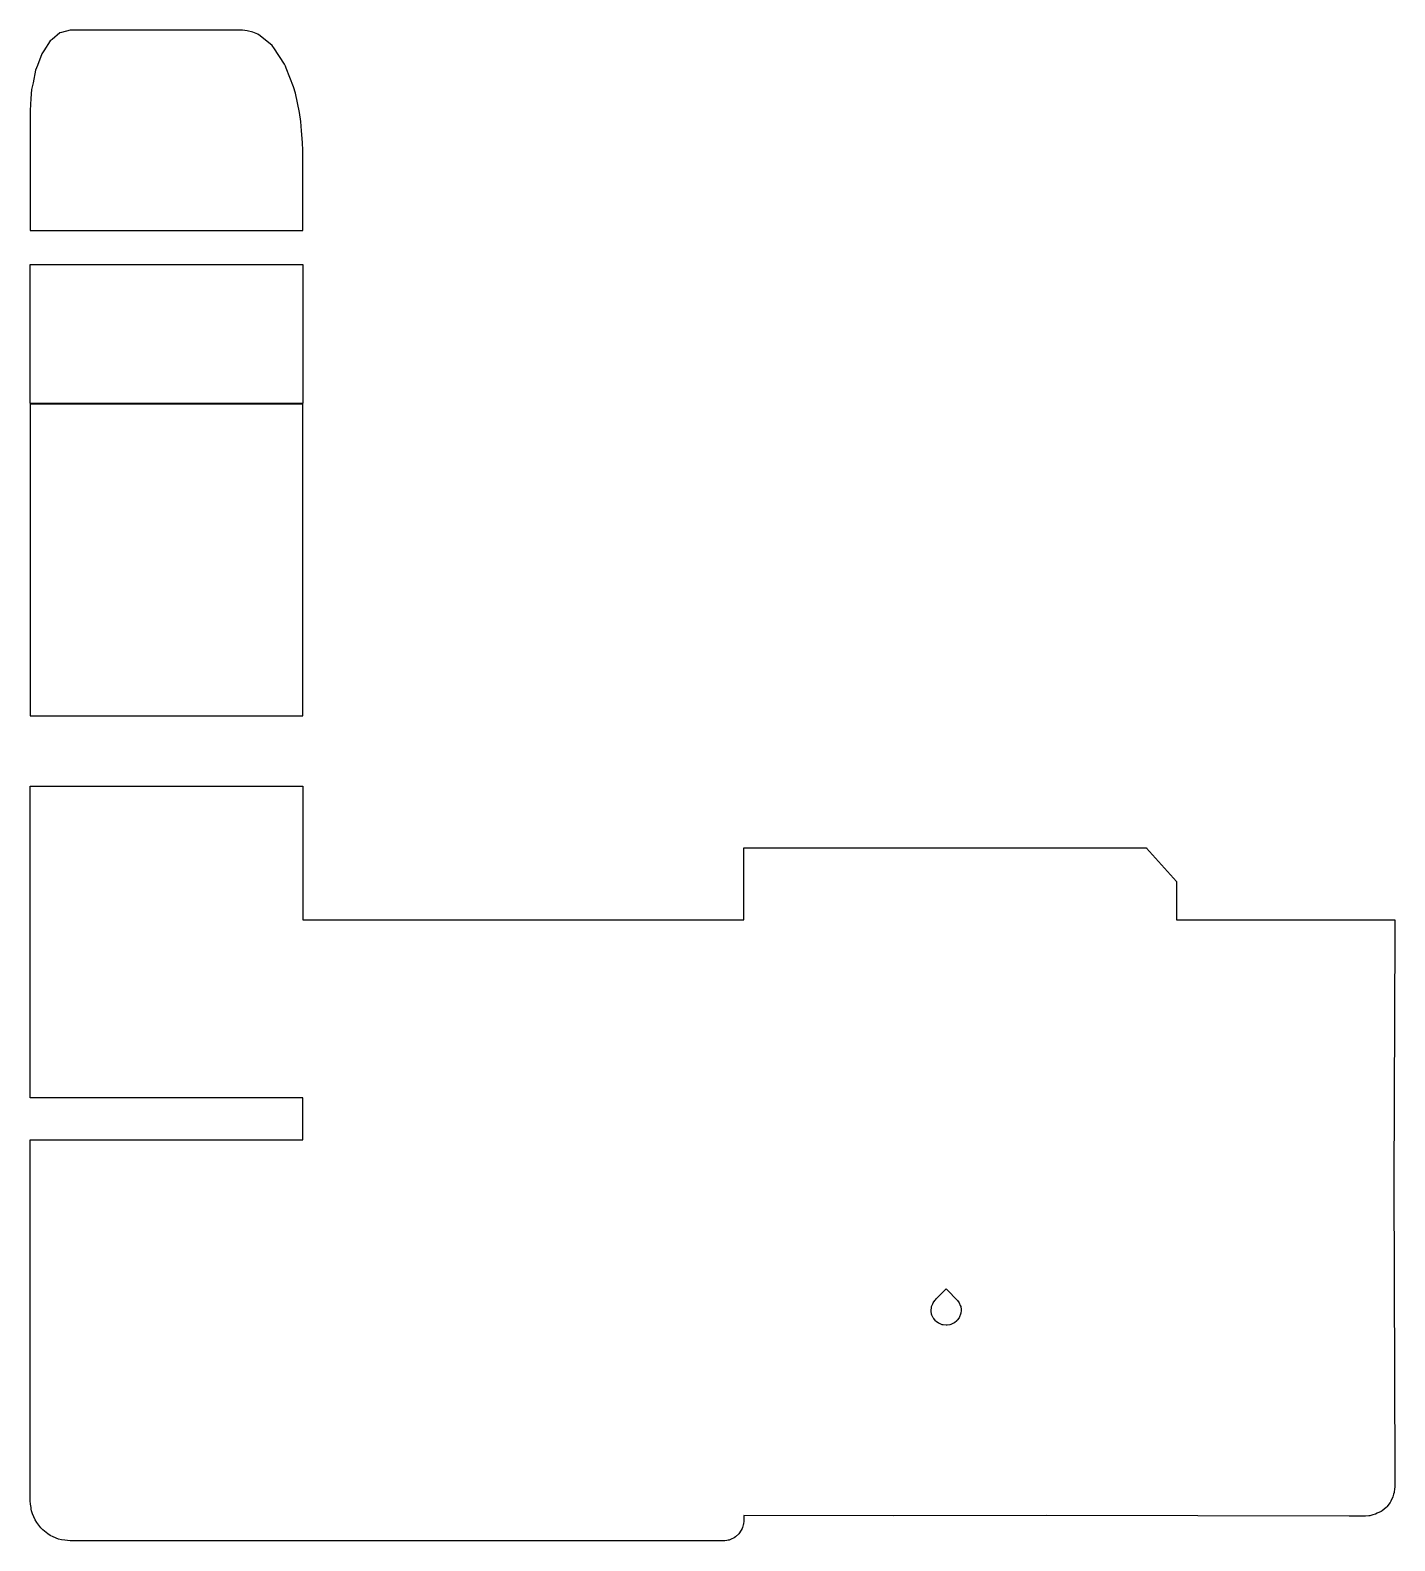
# Model space of a CAD drawing. Header units: metres. Extents: x 2.4 to 70.5, y -16 to 59.4.
import ezdxf

# ---------------------------------------------------------------- set-up
doc = ezdxf.new("R2010")
doc.units = ezdxf.units.M

msp = doc.modelspace()

# ---------------------------------------------------------------- linework, layer by layer
for p, q in [((3.4, 58.827), (3.081, 58.337)), ((3.489, 58.901), (3.4, 58.827)), ((3.882, 59.227), (3.489, 58.901)), ((3.963, 59.248), (3.882, 59.227)), ((4.4, 59.363), (3.963, 59.248)), ((9.331, 59.363), (4.4, 59.363)), ((13, 59.363), (9.331, 59.363)), ((13.225, 59.333), (13, 59.363)), ((13.508, 59.27), (13.225, 59.333)), ((13.761, 59.164), (13.508, 59.27)), ((13.779, 59.157), (13.761, 59.164)), ((13.798, 59.144), (13.779, 59.157)), ((14.465, 58.594), (13.798, 59.144)), ((2.986, 58.191), (2.76, 57.602)), ((3.081, 58.337), (2.986, 58.191)), ((14.501, 58.558), (14.465, 58.594)), ((14.555, 58.482), (14.501, 58.558)), ((15.088, 57.668), (14.555, 58.482)), ((2.668, 57.363), (2.54, 56.744)), ((2.76, 57.602), (2.668, 57.363)), ((15.089, 57.666), (15.088, 57.668)), ((15.136, 57.576), (15.089, 57.666)), ((15.177, 57.477), (15.136, 57.576)), ((15.541, 56.536), (15.177, 57.477)), ((2.54, 56.744), (2.468, 56.398)), ((15.635, 56.219), (15.541, 56.536)), ((2.439, 55.961), (2.4, 55.363)), ((2.468, 56.398), (2.439, 55.961)), ((15.835, 55.263), (15.635, 56.219)), ((2.4, 55.363), (2.4, 51.852)), ((15.91, 54.815), (15.835, 55.263)), ((15.935, 54.346), (15.91, 54.815)), ((15.978, 53.761), (15.935, 54.346)), ((16, 53.363), (15.978, 53.761)), ((16, 50.807), (16, 53.363)), ((2.4, 51.852), (2.4, 49.363)), ((16, 49.363), (16, 50.807)), ((2.4, 49.363), (5.058, 49.363)), ((5.058, 49.363), (16, 49.363)), ((16, 49.363), (16, 49.363)), ((2.4, 44.574), (2.4, 47.67)), ((2.4, 47.67), (13.342, 47.67)), ((13.342, 47.67), (16, 47.67)), ((16, 47.67), (16, 40.901)), ((16, 47.67), (16, 47.67)), ((2.4, 40.742), (2.4, 44.574)), ((15.938, 40.742), (2.4, 40.742)), ((2.462, 40.703), (2.4, 40.703)), ((2.4, 40.703), (2.4, 36)), ((16, 40.703), (2.462, 40.703)), ((16, 40.742), (15.938, 40.742)), ((16, 40.901), (16, 40.742)), ((16, 32.082), (16, 40.703)), ((2.4, 36), (2.4, 32.082)), ((2.4, 32.082), (2.4, 31.373)), ((16, 30.31), (16, 32.082)), ((16, 32.082), (16, 32.082)), ((2.4, 31.373), (2.4, 30.31)), ((2.4, 30.31), (2.4, 27.446)), ((16, 25.154), (16, 30.31)), ((2.4, 27.446), (2.4, 25.154)), ((2.4, 25.154), (10.498, 25.154)), ((10.498, 25.154), (16, 25.154)), ((2.4, 18.837), (2.4, 21.65)), ((2.4, 21.65), (7.902, 21.65)), ((7.902, 21.65), (16, 21.65)), ((16, 21.65), (16, 16.494)), ((16, 21.65), (16, 21.65)), ((2.4, 16.494), (2.4, 18.837)), ((38, 14.981), (38, 18.564)), ((38, 18.564), (38.032, 18.564)), ((38.032, 18.564), (58.1, 18.564)), ((58.1, 18.564), (58.105, 18.559)), ((58.105, 18.559), (59.6, 16.892)), ((59.6, 16.892), (59.6, 14.981)), ((2.4, 13.846), (2.4, 16.494)), ((16, 16.494), (16, 15.859)), ((16, 15.859), (16, 15.173)), ((16, 15.173), (16, 14.981)), ((16, 14.981), (23.638, 14.981)), ((23.638, 14.981), (36.832, 14.981)), ((36.832, 14.981), (38, 14.981)), ((59.6, 14.981), (65.822, 14.981)), ((65.822, 14.981), (70.472, 14.981)), ((70.486, 14.385), (70.447, 1.863)), ((70.472, 14.981), (70.486, 14.981)), ((70.486, 14.981), (70.486, 14.385)), ((2.4, 13.735), (2.4, 13.846)), ((2.4, 13.604), (2.4, 13.735)), ((2.4, 13.468), (2.4, 13.604)), ((2.4, 13.345), (2.4, 13.468)), ((2.4, 11.258), (2.4, 13.345)), ((2.4, 8.914), (2.4, 11.258)), ((2.4, 6.101), (2.4, 8.914)), ((10.498, 6.101), (2.4, 6.101)), ((16, 6.101), (10.498, 6.101)), ((16, 4.349), (16, 6.101)), ((2.4, 2.245), (2.4, 4)), ((2.4, 4), (4.796, 4)), ((4.796, 4), (16, 4)), ((16, 4.059), (16, 4.349)), ((16, 4), (16, 4.059)), ((2.4, -10.862), (2.4, 2.245)), ((70.447, 1.863), (70.486, -12.595)), ((47.627, -3.909), (48.1, -3.426)), ((48.1, -3.426), (48.163, -3.49)), ((48.163, -3.49), (48.636, -3.973)), ((47.35, -4.503), (47.368, -4.355)), ((47.356, -4.548), (47.35, -4.503)), ((47.368, -4.355), (47.374, -4.31)), ((47.374, -4.31), (47.43, -4.171)), ((47.43, -4.171), (47.447, -4.129)), ((47.447, -4.129), (47.537, -4.009)), ((47.537, -4.009), (47.564, -3.973)), ((47.564, -3.973), (47.627, -3.909)), ((48.636, -3.973), (48.663, -4.009)), ((48.663, -4.009), (48.753, -4.129)), ((48.753, -4.129), (48.809, -4.267)), ((48.809, -4.267), (48.826, -4.31)), ((48.826, -4.31), (48.844, -4.458)), ((48.85, -4.503), (48.83, -4.651)), ((48.844, -4.458), (48.85, -4.503)), ((47.377, -4.696), (47.356, -4.548)), ((47.394, -4.738), (47.377, -4.696)), ((47.452, -4.876), (47.394, -4.738)), ((47.48, -4.912), (47.452, -4.876)), ((47.572, -5.03), (47.48, -4.912)), ((47.608, -5.058), (47.572, -5.03)), ((47.727, -5.148), (47.608, -5.058)), ((47.769, -5.166), (47.727, -5.148)), ((47.907, -5.222), (47.769, -5.166)), ((47.952, -5.228), (47.907, -5.222)), ((48.1, -5.248), (47.952, -5.228)), ((48.145, -5.242), (48.1, -5.248)), ((48.293, -5.222), (48.145, -5.242)), ((48.335, -5.205), (48.293, -5.222)), ((48.473, -5.148), (48.335, -5.205)), ((48.51, -5.12), (48.473, -5.148)), ((48.628, -5.03), (48.51, -5.12)), ((48.656, -4.994), (48.628, -5.03)), ((48.748, -4.876), (48.656, -4.994)), ((48.765, -4.834), (48.748, -4.876)), ((48.823, -4.696), (48.765, -4.834)), ((48.765, -4.834), (48.765, -4.834)), ((48.83, -4.651), (48.823, -4.696)), ((2.4, -11.028), (2.4, -10.862)), ((2.4, -11.415), (2.4, -11.028)), ((2.4, -13.991), (2.4, -11.415)), ((70.486, -12.595), (70.486, -13.296)), ((70.457, -13.538), (70.45, -13.588)), ((70.476, -13.436), (70.457, -13.538)), ((70.477, -13.413), (70.476, -13.436)), ((70.487, -13.32), (70.477, -13.413)), ((70.486, -13.296), (70.487, -13.32)), ((2.4, -14), (2.4, -13.991)), ((2.422, -14.166), (2.4, -14)), ((2.444, -14.332), (2.422, -14.166)), ((70.091, -14.303), (70.055, -14.347)), ((70.255, -14.091), (70.091, -14.303)), ((70.295, -14.015), (70.255, -14.091)), ((70.386, -13.81), (70.295, -14.015)), ((70.409, -13.746), (70.386, -13.81)), ((70.428, -13.671), (70.409, -13.746)), ((70.45, -13.588), (70.428, -13.671)), ((2.449, -14.416), (2.444, -14.332)), ((2.464, -14.5), (2.449, -14.416)), ((2.521, -14.658), (2.464, -14.5)), ((2.647, -14.961), (2.521, -14.658)), ((2.732, -15.094), (2.647, -14.961)), ((38, -15), (37.984, -15.168)), ((45.473, -14.753), (38, -14.743)), ((38, -14.743), (38, -15)), ((53.114, -14.739), (45.473, -14.753)), ((68.206, -14.778), (53.114, -14.739)), ((69.004, -14.777), (68.206, -14.778)), ((69.01, -14.776), (69.004, -14.777)), ((69.03, -14.777), (69.01, -14.776)), ((69.186, -14.748), (69.03, -14.777)), ((69.247, -14.749), (69.186, -14.748)), ((69.386, -14.702), (69.247, -14.749)), ((69.518, -14.678), (69.386, -14.702)), ((69.611, -14.629), (69.518, -14.678)), ((69.799, -14.547), (69.611, -14.629)), ((69.852, -14.504), (69.799, -14.547)), ((70.055, -14.347), (69.852, -14.504)), ((2.929, -15.351), (2.732, -15.094)), ((3.031, -15.455), (2.929, -15.351)), ((3.283, -15.649), (3.031, -15.455)), ((3.402, -15.733), (3.283, -15.649)), ((3.54, -15.797), (3.402, -15.733)), ((3.818, -15.912), (3.54, -15.797)), ((37.598, -15.796), (37.532, -15.846)), ((37.756, -15.653), (37.598, -15.796)), ((37.794, -15.603), (37.756, -15.653)), ((37.924, -15.379), (37.794, -15.603)), ((37.939, -15.342), (37.924, -15.379)), ((37.981, -15.196), (37.939, -15.342)), ((37.984, -15.168), (37.981, -15.196)), ((3.964, -15.949), (3.818, -15.912)), ((4.122, -15.976), (3.964, -15.949)), ((4.4, -16), (4.122, -15.976)), ((10.227, -16), (4.4, -16)), ((20.563, -16), (10.227, -16)), ((25.538, -16), (20.563, -16)), ((34.347, -16), (25.538, -16)), ((37, -16), (34.347, -16)), ((37.06, -15.997), (37, -16)), ((37.159, -15.984), (37.06, -15.997)), ((37.218, -15.975), (37.159, -15.984)), ((37.276, -15.961), (37.218, -15.975)), ((37.368, -15.923), (37.276, -15.961)), ((37.532, -15.846), (37.368, -15.923))]:
    msp.add_line(p, q)

doc.saveas('drawing.dxf')
